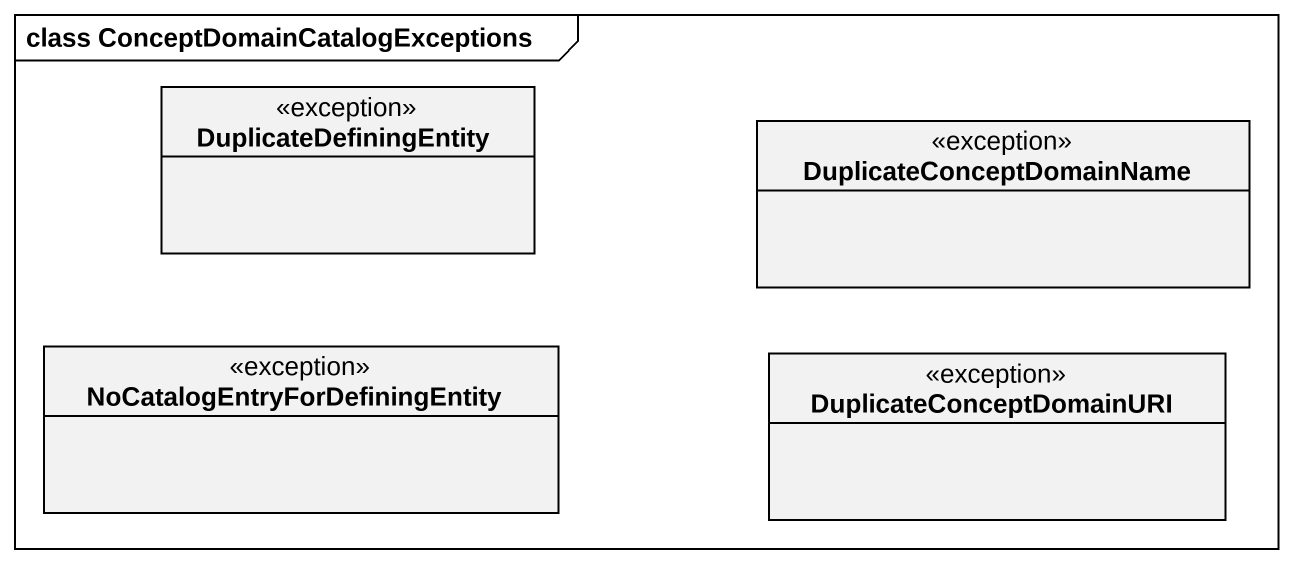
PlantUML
@startuml
mainframe class ConceptDomainCatalogExceptions
hide circle
hide empty members
class DuplicateDefiningEntity <<exception>>
class DuplicateConceptDomainName <<exception>>
class "NoCatalogEntryForDefiningEntity" as NoCatalogEntryForDefiningEnt <<exception>>
class DuplicateConceptDomainURI <<exception>>
@enduml
